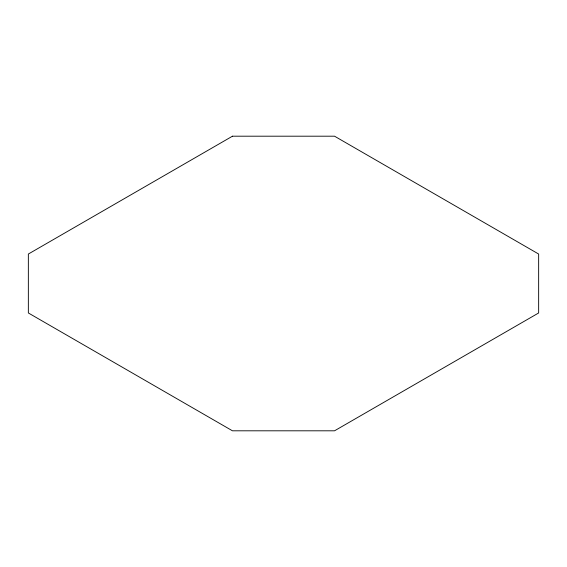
<?xml version="1.0" encoding="UTF-8"?>
<svg xmlns="http://www.w3.org/2000/svg" width="567" height="567" viewBox="0 0 567 567"><rect width="100%" height="100%" fill="white"/><g stroke="black" fill="none" stroke-linecap="round" stroke-linejoin="round"><path stroke-width="0.85" d="M232.47 136.193L28.35 254.037L28.35 312.963L232.47 430.807L334.53 430.807L538.65 312.963L538.65 254.037L334.53 136.193L232.47 136.193"/></g></svg>
